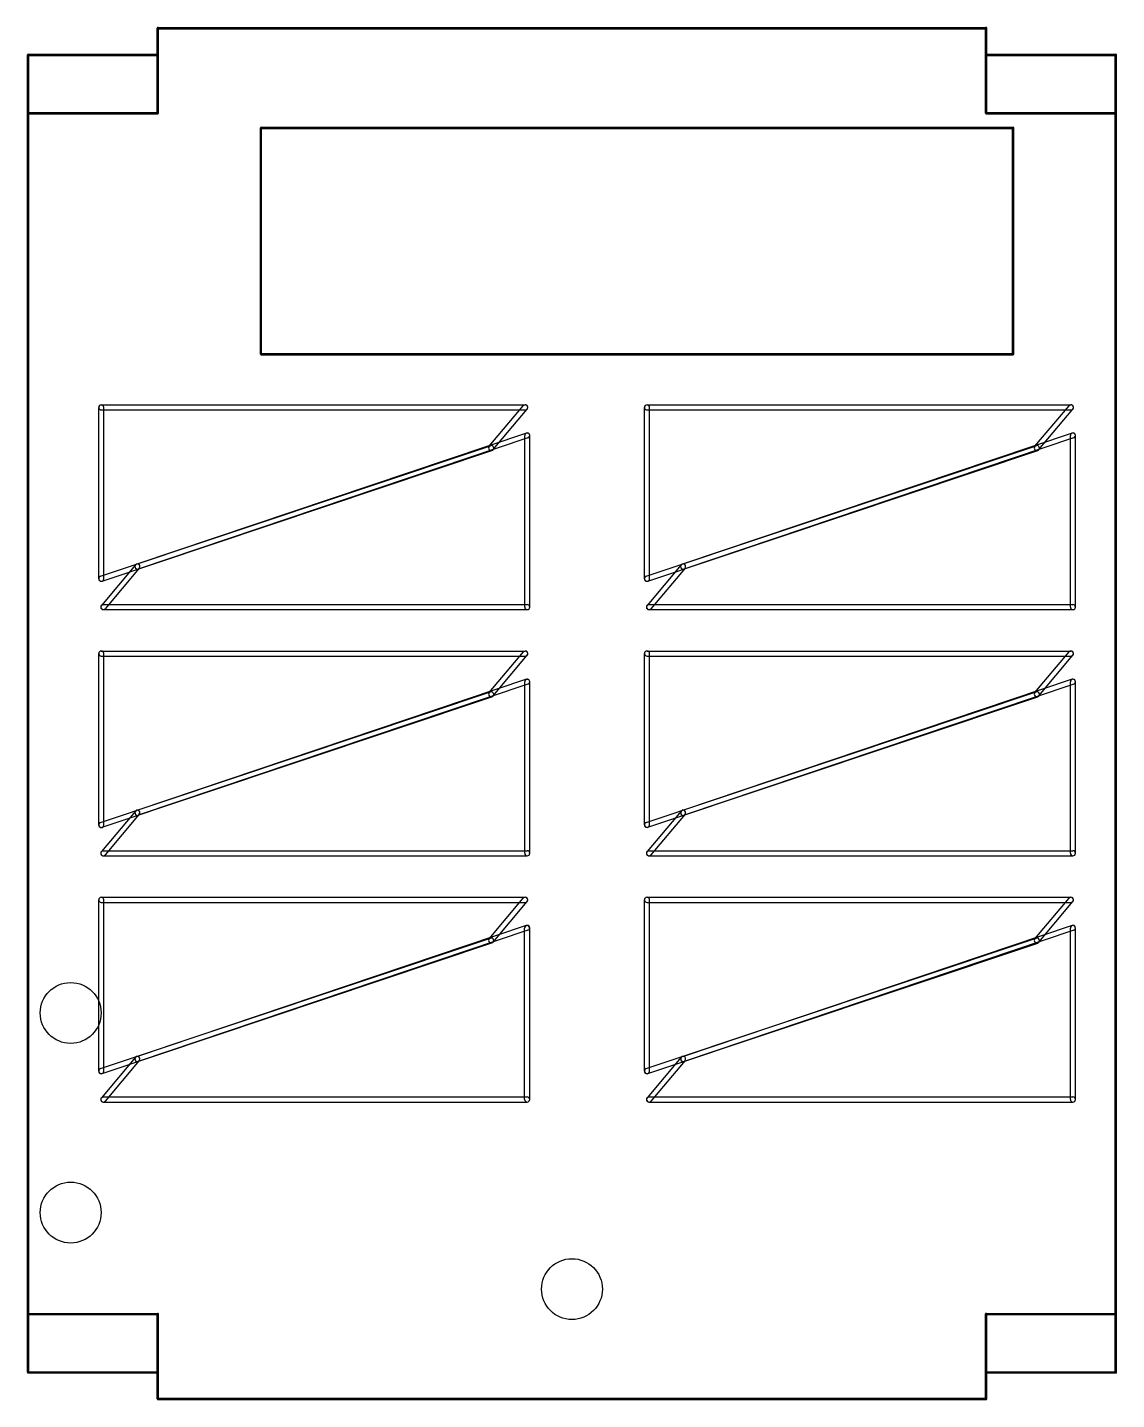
# Model space of a CAD drawing. Extents: x 23375 to 55590, y 17439 to 58028.
import ezdxf

# ---------------------------------------------------------------- set-up
doc = ezdxf.new("R2010")
doc.units = 0
doc.layers.add('BLACK', color=1, linetype='CONTINUOUS')

msp = doc.modelspace()

# ---------------------------------------------------------------- linework, layer by layer
at = {"layer": 'BLACK'}
for p, q in [((27214, 57223), (27214, 58009)), ((27233, 58028), (51731, 58028)), ((27233, 57990), (51731, 57990)), ((27252, 57223), (27252, 58009)), ((51712, 57213), (51712, 58009)), ((51750, 57213), (51750, 58009)), ((23394, 57237), (27232, 57237)), ((51729, 57237), (55571, 57237)), ((23375, 18246), (23375, 57218)), ((23394, 57199), (27232, 57199)), ((23413, 18246), (23413, 57218)), ((27214, 55494), (27214, 57218)), ((27252, 55494), (27252, 57218)), ((51710, 55494), (51710, 57218)), ((51729, 57199), (55571, 57199)), ((51748, 55494), (51748, 57218)), ((55552, 18246), (55552, 57218)), ((55590, 18246), (55590, 57218)), ((23394, 55512), (27232, 55512)), ((23394, 55474), (27232, 55474)), ((51729, 55512), (55571, 55512)), ((51729, 55474), (55571, 55474)), ((30265, 48364), (30265, 55056)), ((30284, 55075), (52528, 55075)), ((30284, 55037), (52528, 55037)), ((30303, 48364), (30303, 55056)), ((52509, 48364), (52509, 55056)), ((52547, 48364), (52547, 55056)), ((30284, 48382), (52528, 48382)), ((30284, 48344), (52528, 48344)), ((25484, 41719), (25484, 46789)), ((25559, 46864), (38099, 46864)), ((25559, 46714), (38099, 46714)), ((25634, 41719), (25634, 46789)), ((37032, 45638), (38042, 46837)), ((37146, 45541), (38156, 46740)), ((41626, 41719), (41626, 46789)), ((41701, 46864), (54241, 46864)), ((41701, 46714), (54241, 46714)), ((41776, 41719), (41776, 46789)), ((53174, 45638), (54184, 46837)), ((53288, 45541), (54298, 46740)), ((38132, 46029), (26606, 42149)), ((38180, 45887), (26654, 42007)), ((38083, 40883), (38083, 45953)), ((38233, 40883), (38233, 45953)), ((54273, 46029), (42747, 42149)), ((54321, 45887), (42795, 42007)), ((54224, 40883), (54224, 45953)), ((54374, 40883), (54374, 45953)), ((25533, 41796), (37067, 45655)), ((25581, 41653), (37115, 45512)), ((41675, 41796), (53209, 45655)), ((41723, 41653), (53257, 45512)), ((26569, 42132), (25562, 40931)), ((26684, 42035), (25677, 40834)), ((42710, 42132), (41703, 40931)), ((42825, 42035), (41818, 40834)), ((25618, 40958), (38158, 40958)), ((25618, 40808), (38158, 40808)), ((41759, 40958), (54299, 40958)), ((41759, 40808), (54299, 40808)), ((25485, 34435), (25485, 39505)), ((25560, 39580), (38100, 39580)), ((25560, 39430), (38100, 39430)), ((25635, 34435), (25635, 39505)), ((37033, 38354), (38043, 39553)), ((37147, 38257), (38157, 39456)), ((41626, 34436), (41626, 39506)), ((41701, 39581), (54241, 39581)), ((41701, 39431), (54241, 39431)), ((41776, 34436), (41776, 39506)), ((53174, 38355), (54184, 39554)), ((53288, 38258), (54298, 39457)), ((38132, 38745), (26606, 34865)), ((38180, 38603), (26654, 34723)), ((38083, 33599), (38083, 38669)), ((38233, 33599), (38233, 38669)), ((54274, 38746), (42748, 34866)), ((54322, 38604), (42796, 34724)), ((54225, 33600), (54225, 38670)), ((54375, 33600), (54375, 38670)), ((25534, 34512), (37068, 38371)), ((25582, 34369), (37116, 38228)), ((41675, 34513), (53209, 38372)), ((41723, 34370), (53257, 38229)), ((26569, 34848), (25562, 33647)), ((26684, 34751), (25677, 33550)), ((42711, 34849), (41704, 33648)), ((42826, 34752), (41819, 33551)), ((25618, 33674), (38158, 33674)), ((25618, 33524), (38158, 33524)), ((41760, 33675), (54300, 33675)), ((41760, 33525), (54300, 33525)), ((25484, 27152), (25484, 32222)), ((25559, 32297), (38099, 32297)), ((25559, 32147), (38099, 32147)), ((25634, 27152), (25634, 32222)), ((37032, 31071), (38042, 32270)), ((37146, 30974), (38156, 32173)), ((41626, 27151), (41626, 32221)), ((41701, 32296), (54241, 32296)), ((41701, 32146), (54241, 32146)), ((41776, 27151), (41776, 32221)), ((53174, 31070), (54184, 32269)), ((53288, 30973), (54298, 32172)), ((38131, 31462), (26605, 27582)), ((38179, 31320), (26653, 27440)), ((38082, 26316), (38082, 31386)), ((38232, 26316), (38232, 31386)), ((54274, 31462), (42748, 27582)), ((54322, 31320), (42796, 27440)), ((54225, 26316), (54225, 31386)), ((54375, 26316), (54375, 31386)), ((25533, 27229), (37067, 31088)), ((25581, 27086), (37115, 30945)), ((41675, 27228), (53209, 31087)), ((41723, 27085), (53257, 30944)), ((26568, 27565), (25561, 26364)), ((26683, 27468), (25676, 26267)), ((42711, 27565), (41704, 26364)), ((42826, 27468), (41819, 26267)), ((25617, 26391), (38157, 26391)), ((41760, 26391), (54300, 26391)), ((25617, 26241), (38157, 26241)), ((41760, 26241), (54300, 26241)), ((23394, 19989), (27232, 19989)), ((23394, 19951), (27232, 19951)), ((27214, 18246), (27214, 19970)), ((27252, 18246), (27252, 19970)), ((51710, 18246), (51710, 19970)), ((51729, 19989), (55571, 19989)), ((51729, 19951), (55571, 19951)), ((51748, 18246), (51748, 19970)), ((23394, 18264), (27232, 18264)), ((23394, 18226), (27232, 18226)), ((27214, 17459), (27214, 18245)), ((27252, 17459), (27252, 18245)), ((51710, 17459), (51710, 18245)), ((51729, 18264), (55571, 18264)), ((51729, 18226), (55571, 18226)), ((51748, 17459), (51748, 18245)), ((27233, 17477), (51729, 17477)), ((27233, 17439), (51729, 17439))]:
    msp.add_line(p, q, dxfattribs=at)
for centre in [(24654, 28875), (24654, 22970), (39481, 20706)]:
    msp.add_circle(centre, 900, dxfattribs=at)
for centre, radius, start, end in [((27233, 58009), 19, 90, 270), ((27233, 58009), 19, 360, 540), ((51731, 58009), 19, 360, 540), ((51731, 58009), 19, 270, 450), ((23394, 57218), 19, 90, 270), ((23394, 57218), 19, 360, 540), ((27233, 57218), 19, 360, 540), ((27232, 57218), 19, 270, 450), ((51729, 57218), 19, 360, 540), ((51729, 57218), 19, 90, 270), ((55571, 57218), 19, 360, 540), ((55571, 57218), 19, 270, 450), ((27233, 57223), 19, 180, 360), ((51731, 57213), 19, 180, 360), ((23394, 55493), 19, 90, 270), ((27233, 55494), 19, 180, 360), ((27232, 55493), 19, 270, 450), ((51729, 55493), 19, 90, 270), ((51729, 55494), 19, 180, 360), ((55571, 55493), 19, 270, 450), ((30284, 55056), 19, 360, 540), ((30284, 55056), 19, 90, 270), ((52528, 55056), 19, 360, 540), ((52528, 55056), 19, 270, 450), ((30284, 48363), 19, 90, 270), ((30284, 48364), 19, 180, 360), ((52528, 48364), 19, 180, 360), ((52528, 48363), 19, 270, 450), ((25559, 46789), 75, 360, 540), ((25559, 46789), 75, 90, 270), ((38099, 46789), 75, 319, 499), ((38099, 46789), 75, 270, 450), ((41701, 46789), 75, 360, 540), ((41701, 46789), 75, 90, 270), ((54241, 46789), 75, 319, 499), ((54241, 46789), 75, 270, 450), ((38158, 45953), 75, 360, 540), ((38156, 45958), 75, -71, 108), ((54299, 45953), 75, 360, 540), ((54297, 45958), 75, -71, 108), ((37089, 45589), 75, 139, 319), ((37091, 45584), 75, 288, 468), ((53231, 45589), 75, 139, 319), ((53233, 45584), 75, 288, 468), ((26630, 42078), 75, 108, 288), ((26627, 42084), 75, -40, 140), ((42771, 42078), 75, 108, 288), ((42768, 42084), 75, -40, 140), ((25557, 41724), 75, 108, 288), ((25559, 41719), 75, 180, 360), ((41699, 41724), 75, 108, 288), ((41701, 41719), 75, 180, 360), ((25618, 40883), 75, 90, 270), ((25619, 40882), 75, 140, 320), ((38158, 40883), 75, 180, 360), ((38158, 40883), 75, 270, 450), ((41759, 40883), 75, 90, 270), ((41760, 40882), 75, 140, 320), ((54299, 40883), 75, 180, 360), ((54299, 40883), 75, 270, 450), ((25560, 39505), 75, 360, 540), ((25560, 39505), 75, 90, 270), ((38100, 39505), 75, 319, 499), ((38100, 39505), 75, 270, 450), ((41701, 39506), 75, 360, 540), ((41701, 39506), 75, 90, 270), ((54241, 39506), 75, 319, 499), ((54241, 39506), 75, 270, 450), ((38158, 38669), 75, 360, 540), ((38156, 38674), 75, -71, 108), ((54300, 38670), 75, 360, 540), ((54298, 38675), 75, -71, 108), ((37090, 38305), 75, 139, 319), ((37092, 38300), 75, 288, 468), ((53231, 38306), 75, 139, 319), ((53233, 38301), 75, 288, 468), ((25558, 34440), 75, 108, 288), ((26630, 34794), 75, 108, 288), ((26627, 34800), 75, -40, 140), ((41699, 34441), 75, 108, 288), ((42772, 34795), 75, 108, 288), ((42769, 34801), 75, -40, 140), ((25560, 34435), 75, 180, 360), ((41701, 34436), 75, 180, 360), ((25618, 33599), 75, 90, 270), ((25619, 33598), 75, 140, 320), ((38158, 33599), 75, 180, 360), ((38158, 33599), 75, 270, 450), ((41760, 33600), 75, 90, 270), ((41761, 33599), 75, 140, 320), ((54300, 33600), 75, 180, 360), ((54300, 33600), 75, 270, 450), ((25559, 32222), 75, 360, 540), ((25559, 32222), 75, 90, 270), ((38099, 32222), 75, 319, 499), ((38099, 32222), 75, 270, 450), ((41701, 32221), 75, 360, 540), ((41701, 32221), 75, 90, 270), ((54241, 32221), 75, 319, 499), ((54241, 32221), 75, 270, 450), ((38157, 31386), 75, 360, 540), ((38155, 31391), 75, -71, 108), ((54300, 31386), 75, 360, 540), ((54298, 31391), 75, -71, 108), ((37089, 31022), 75, 139, 319), ((37091, 31017), 75, 288, 468), ((53231, 31021), 75, 139, 319), ((53233, 31016), 75, 288, 468), ((25557, 27157), 75, 108, 288), ((26629, 27511), 75, 108, 288), ((26626, 27517), 75, -40, 140), ((41699, 27156), 75, 108, 288), ((42772, 27511), 75, 108, 288), ((42769, 27517), 75, -40, 140), ((25559, 27152), 75, 180, 360), ((41701, 27151), 75, 180, 360), ((25617, 26316), 75, 90, 270), ((38157, 26316), 75, 270, 450), ((41760, 26316), 75, 90, 270), ((54300, 26316), 75, 270, 450), ((25618, 26315), 75, 140, 320), ((38157, 26316), 75, 180, 360), ((41761, 26315), 75, 140, 320), ((54300, 26316), 75, 180, 360), ((23394, 19970), 19, 90, 270), ((27233, 19970), 19, 360, 540), ((27232, 19970), 19, 270, 450), ((51729, 19970), 19, 90, 270), ((51729, 19970), 19, 360, 540), ((55571, 19970), 19, 270, 450), ((23394, 18245), 19, 90, 270), ((23394, 18246), 19, 180, 360), ((27233, 18245), 19, 360, 540), ((27233, 18246), 19, 180, 360), ((27232, 18245), 19, 270, 450), ((51729, 18245), 19, 360, 540), ((51729, 18245), 19, 90, 270), ((51729, 18246), 19, 180, 360), ((55571, 18246), 19, 180, 360), ((55571, 18245), 19, 270, 450), ((27233, 17458), 19, 90, 270), ((27233, 17459), 19, 180, 360), ((51729, 17459), 19, 180, 360), ((51729, 17458), 19, 270, 450)]:
    msp.add_arc(centre, radius, start, end, dxfattribs=at)

doc.saveas('drawing.dxf')
